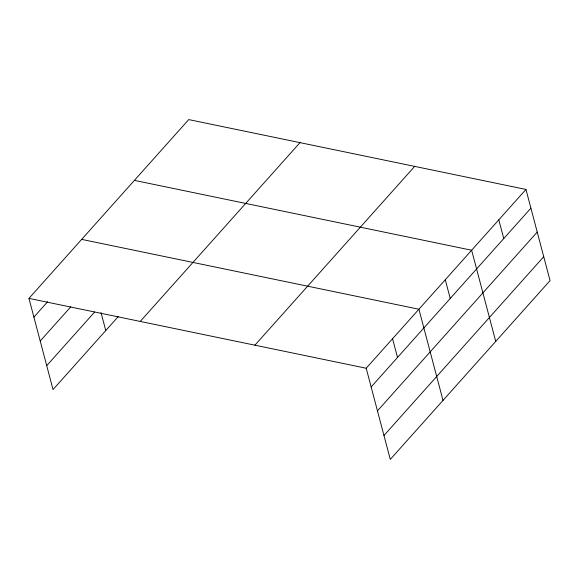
<?xml version="1.0" encoding="UTF-8"?>
<svg xmlns="http://www.w3.org/2000/svg" width="579" height="579" viewBox="0 0 579 579"><rect width="100%" height="100%" fill="white"/><g stroke="black" fill="none" stroke-linecap="round" stroke-linejoin="round"><path stroke-width="0.87" d="M118.34 316.481L53.036 389.566L28.95 298.388L188.718 119.592L525.964 189.434L550.05 280.612L390.282 459.408L366.196 368.237L525.964 189.434M33.9 317.118L47.681 301.702M40.212 341.024L70.768 306.834M46.725 365.66L94.652 312.016M140.241 321.439L300.009 142.637M254.905 345.185L414.673 166.39M371.146 386.967L530.907 208.165M377.465 410.873L537.225 232.07M383.971 435.502L543.732 256.707M134.393 180.38L471.639 250.229L495.733 341.4M81.675 239.388L418.921 309.229L443.007 400.407M28.95 298.388L366.196 368.237M498.801 219.832L503.752 238.562M445.28 279.729L450.23 298.46M392.555 338.737L397.505 357.467M101.021 312.631L105.762 330.558"/></g></svg>
